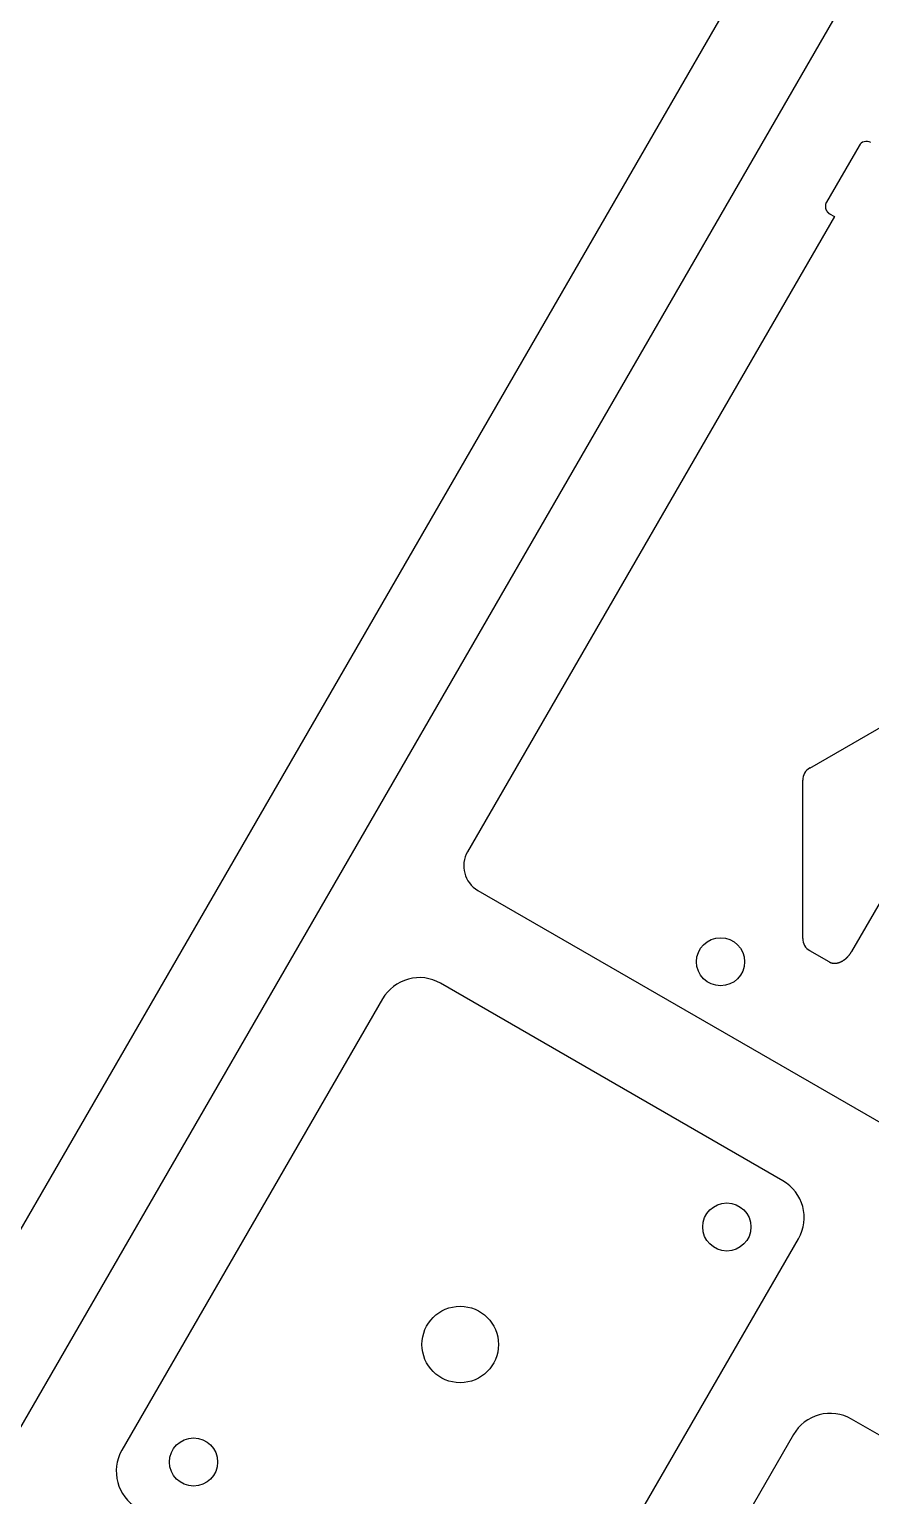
# Model space of a CAD drawing. Extents: x 442 to 745, y 5 to 355.
# Drawn here: x 623.34 to 647.79, y 185.36 to 228 of the extents above; entities that cross this region are included whole.
import ezdxf

# ---------------------------------------------------------------- set-up
doc = ezdxf.new("R2010")
doc.units = 0
doc.layers.add('VISIBLE__ANSI_', color=7, linetype='CONTINUOUS')

msp = doc.modelspace()

# ---------------------------------------------------------------- linework, layer by layer
at = {"layer": 'VISIBLE__ANSI_'}
for p, q in [((566.484, 89.313), (670.848, 270.075)), ((665.855, 267.193), (564.82, 92.195)), ((647.456, 224.618), (646.509, 222.978)), ((646.599, 222.64), (646.742, 222.558)), ((646.742, 222.558), (636.077, 204.087)), ((646.024, 206.521), (650.007, 208.821)), ((651.05, 207.785), (647.237, 201.181)), ((645.818, 201.566), (645.818, 206.165)), ((636.379, 202.962), (649.966, 195.117)), ((646.589, 200.883), (646.024, 201.209)), ((645.243, 194.515), (635.294, 200.26)), ((633.607, 199.807), (626.03, 186.685)), ((637.913, 179.349), (645.695, 192.828)), ((652.227, 184.706), (647.234, 187.588)), ((645.547, 187.136), (644.229, 184.854))]:
    msp.add_line(p, q, dxfattribs=at)
for points in [[(646.509, 222.978, 0), (646.508, 222.977, 0), (646.508, 222.976, 0), (646.507, 222.975, 0), (646.506, 222.974, 0), (646.506, 222.973, 0), (646.505, 222.972, 0), (646.505, 222.971, 0), (646.504, 222.97, 0), (646.504, 222.969, 0), (646.503, 222.968, 0), (646.503, 222.967, 0), (646.502, 222.966, 0), (646.502, 222.965, 0), (646.501, 222.964, 0), (646.501, 222.963, 0), (646.5, 222.961, 0), (646.5, 222.96, 0), (646.499, 222.959, 0), (646.499, 222.958, 0), (646.498, 222.957, 0), (646.498, 222.956, 0), (646.497, 222.955, 0), (646.497, 222.954, 0), (646.496, 222.953, 0), (646.496, 222.952, 0), (646.495, 222.951, 0), (646.495, 222.95, 0), (646.494, 222.948, 0), (646.494, 222.947, 0), (646.493, 222.946, 0), (646.493, 222.945, 0), (646.492, 222.944, 0), (646.492, 222.943, 0), (646.492, 222.942, 0), (646.491, 222.941, 0), (646.491, 222.939, 0), (646.49, 222.938, 0), (646.49, 222.937, 0), (646.49, 222.936, 0), (646.489, 222.935, 0), (646.489, 222.934, 0), (646.488, 222.933, 0), (646.488, 222.931, 0), (646.488, 222.93, 0), (646.487, 222.929, 0), (646.487, 222.928, 0), (646.487, 222.927, 0), (646.486, 222.926, 0), (646.486, 222.924, 0), (646.485, 222.923, 0), (646.485, 222.922, 0), (646.485, 222.921, 0), (646.484, 222.92, 0), (646.484, 222.919, 0), (646.484, 222.917, 0), (646.484, 222.916, 0), (646.483, 222.915, 0), (646.483, 222.914, 0), (646.483, 222.913, 0), (646.482, 222.911, 0), (646.482, 222.91, 0), (646.482, 222.909, 0), (646.482, 222.908, 0), (646.481, 222.907, 0), (646.481, 222.905, 0), (646.481, 222.904, 0), (646.48, 222.903, 0), (646.48, 222.902, 0), (646.48, 222.901, 0), (646.48, 222.899, 0), (646.48, 222.898, 0), (646.479, 222.897, 0), (646.479, 222.896, 0), (646.479, 222.895, 0), (646.479, 222.893, 0), (646.479, 222.892, 0), (646.478, 222.891, 0), (646.478, 222.89, 0), (646.478, 222.888, 0), (646.478, 222.887, 0), (646.478, 222.886, 0), (646.477, 222.885, 0), (646.477, 222.884, 0), (646.477, 222.882, 0), (646.477, 222.881, 0), (646.477, 222.88, 0), (646.477, 222.879, 0), (646.477, 222.877, 0), (646.477, 222.876, 0), (646.476, 222.875, 0), (646.476, 222.874, 0), (646.476, 222.872, 0), (646.476, 222.871, 0), (646.476, 222.87, 0), (646.476, 222.869, 0), (646.476, 222.868, 0), (646.476, 222.866, 0), (646.476, 222.865, 0), (646.476, 222.864, 0), (646.476, 222.863, 0), (646.476, 222.861, 0), (646.476, 222.86, 0), (646.476, 222.859, 0), (646.476, 222.858, 0), (646.476, 222.856, 0), (646.476, 222.855, 0), (646.476, 222.854, 0), (646.476, 222.853, 0), (646.476, 222.852, 0), (646.476, 222.85, 0), (646.476, 222.849, 0), (646.476, 222.848, 0), (646.476, 222.847, 0), (646.476, 222.845, 0), (646.476, 222.844, 0), (646.476, 222.843, 0), (646.476, 222.842, 0), (646.476, 222.84, 0), (646.476, 222.839, 0), (646.476, 222.838, 0), (646.476, 222.837, 0), (646.476, 222.836, 0), (646.477, 222.834, 0), (646.477, 222.833, 0), (646.477, 222.832, 0), (646.477, 222.831, 0), (646.477, 222.829, 0), (646.477, 222.828, 0), (646.477, 222.827, 0), (646.477, 222.826, 0), (646.477, 222.825, 0), (646.478, 222.823, 0), (646.478, 222.822, 0), (646.478, 222.821, 0), (646.478, 222.82, 0), (646.478, 222.819, 0), (646.478, 222.817, 0), (646.479, 222.816, 0), (646.479, 222.815, 0), (646.479, 222.814, 0), (646.479, 222.813, 0), (646.479, 222.812, 0), (646.48, 222.81, 0), (646.48, 222.809, 0), (646.48, 222.808, 0), (646.48, 222.807, 0), (646.481, 222.806, 0), (646.481, 222.804, 0), (646.481, 222.803, 0), (646.481, 222.802, 0), (646.481, 222.801, 0), (646.482, 222.8, 0), (646.482, 222.799, 0), (646.482, 222.798, 0), (646.483, 222.796, 0), (646.483, 222.795, 0), (646.483, 222.794, 0), (646.483, 222.793, 0), (646.484, 222.792, 0), (646.484, 222.791, 0), (646.484, 222.79, 0), (646.485, 222.788, 0), (646.485, 222.787, 0), (646.485, 222.786, 0), (646.486, 222.785, 0), (646.486, 222.784, 0), (646.486, 222.783, 0), (646.487, 222.782, 0), (646.487, 222.78, 0), (646.487, 222.779, 0), (646.488, 222.778, 0), (646.488, 222.777, 0), (646.488, 222.776, 0), (646.489, 222.775, 0), (646.489, 222.774, 0), (646.49, 222.773, 0), (646.49, 222.771, 0), (646.49, 222.77, 0), (646.491, 222.769, 0), (646.491, 222.768, 0), (646.492, 222.767, 0), (646.492, 222.766, 0), (646.493, 222.765, 0), (646.493, 222.764, 0), (646.493, 222.762, 0), (646.494, 222.761, 0), (646.494, 222.76, 0), (646.495, 222.759, 0), (646.495, 222.758, 0), (646.496, 222.757, 0), (646.496, 222.756, 0), (646.497, 222.755, 0), (646.497, 222.753, 0), (646.498, 222.752, 0), (646.498, 222.751, 0), (646.499, 222.75, 0), (646.499, 222.749, 0), (646.5, 222.748, 0), (646.5, 222.747, 0), (646.501, 222.746, 0), (646.501, 222.745, 0), (646.502, 222.743, 0), (646.503, 222.742, 0), (646.503, 222.741, 0), (646.504, 222.74, 0), (646.504, 222.739, 0), (646.505, 222.738, 0), (646.505, 222.737, 0), (646.506, 222.736, 0), (646.507, 222.735, 0), (646.507, 222.734, 0), (646.508, 222.733, 0), (646.508, 222.732, 0), (646.509, 222.73, 0), (646.51, 222.729, 0), (646.51, 222.728, 0), (646.511, 222.727, 0), (646.512, 222.726, 0), (646.512, 222.725, 0), (646.513, 222.724, 0), (646.514, 222.723, 0), (646.514, 222.722, 0), (646.515, 222.721, 0), (646.516, 222.72, 0), (646.516, 222.719, 0), (646.517, 222.718, 0), (646.518, 222.717, 0), (646.518, 222.716, 0), (646.519, 222.715, 0), (646.52, 222.714, 0), (646.52, 222.713, 0), (646.521, 222.712, 0), (646.522, 222.711, 0), (646.523, 222.71, 0), (646.523, 222.709, 0), (646.524, 222.708, 0), (646.525, 222.707, 0), (646.525, 222.706, 0), (646.526, 222.705, 0), (646.527, 222.704, 0), (646.528, 222.703, 0), (646.529, 222.702, 0), (646.529, 222.701, 0), (646.53, 222.7, 0), (646.531, 222.699, 0), (646.532, 222.698, 0), (646.532, 222.697, 0), (646.533, 222.696, 0), (646.534, 222.695, 0), (646.535, 222.694, 0), (646.536, 222.693, 0), (646.536, 222.692, 0), (646.537, 222.691, 0), (646.538, 222.69, 0), (646.539, 222.689, 0), (646.54, 222.688, 0), (646.541, 222.687, 0), (646.541, 222.687, 0), (646.542, 222.686, 0), (646.543, 222.685, 0), (646.544, 222.684, 0), (646.545, 222.683, 0), (646.546, 222.682, 0), (646.547, 222.681, 0), (646.547, 222.68, 0), (646.548, 222.679, 0), (646.549, 222.679, 0), (646.55, 222.678, 0), (646.551, 222.677, 0), (646.552, 222.676, 0), (646.553, 222.675, 0), (646.554, 222.674, 0), (646.555, 222.673, 0), (646.556, 222.673, 0), (646.556, 222.672, 0), (646.557, 222.671, 0), (646.558, 222.67, 0), (646.559, 222.669, 0), (646.56, 222.669, 0), (646.561, 222.668, 0), (646.562, 222.667, 0), (646.563, 222.666, 0), (646.564, 222.665, 0), (646.565, 222.665, 0), (646.566, 222.664, 0), (646.567, 222.663, 0), (646.568, 222.662, 0), (646.569, 222.661, 0), (646.569, 222.661, 0), (646.57, 222.66, 0), (646.571, 222.659, 0), (646.572, 222.658, 0), (646.573, 222.658, 0), (646.574, 222.657, 0), (646.575, 222.656, 0), (646.576, 222.656, 0), (646.577, 222.655, 0), (646.578, 222.654, 0), (646.579, 222.653, 0), (646.58, 222.653, 0), (646.581, 222.652, 0), (646.582, 222.651, 0), (646.583, 222.651, 0), (646.584, 222.65, 0), (646.585, 222.649, 0), (646.586, 222.649, 0), (646.587, 222.648, 0), (646.588, 222.647, 0), (646.589, 222.647, 0), (646.59, 222.646, 0), (646.591, 222.645, 0), (646.592, 222.645, 0), (646.593, 222.644, 0), (646.594, 222.643, 0), (646.595, 222.643, 0), (646.596, 222.642, 0), (646.597, 222.642, 0), (646.598, 222.641, 0), (646.599, 222.64, 0)], [(646.589, 200.883, 0), (646.594, 200.88, 0), (646.598, 200.878, 0), (646.603, 200.876, 0), (646.607, 200.873, 0), (646.612, 200.871, 0), (646.616, 200.869, 0), (646.621, 200.867, 0), (646.626, 200.865, 0), (646.631, 200.863, 0), (646.635, 200.861, 0), (646.64, 200.86, 0), (646.645, 200.858, 0), (646.65, 200.856, 0), (646.655, 200.855, 0), (646.66, 200.854, 0), (646.665, 200.852, 0), (646.67, 200.851, 0), (646.675, 200.85, 0), (646.68, 200.849, 0), (646.685, 200.848, 0), (646.69, 200.847, 0), (646.695, 200.846, 0), (646.7, 200.845, 0), (646.706, 200.845, 0), (646.711, 200.844, 0), (646.716, 200.844, 0), (646.721, 200.843, 0), (646.727, 200.843, 0), (646.732, 200.843, 0), (646.737, 200.842, 0), (646.743, 200.842, 0), (646.748, 200.842, 0), (646.754, 200.842, 0), (646.759, 200.843, 0), (646.764, 200.843, 0), (646.77, 200.843, 0), (646.775, 200.844, 0), (646.781, 200.844, 0), (646.786, 200.845, 0), (646.792, 200.845, 0), (646.797, 200.846, 0), (646.803, 200.847, 0), (646.809, 200.848, 0), (646.814, 200.849, 0), (646.82, 200.85, 0), (646.825, 200.851, 0), (646.831, 200.852, 0), (646.837, 200.853, 0), (646.842, 200.855, 0), (646.848, 200.856, 0), (646.854, 200.858, 0), (646.859, 200.859, 0), (646.865, 200.861, 0), (646.87, 200.863, 0), (646.876, 200.865, 0), (646.882, 200.867, 0), (646.887, 200.869, 0), (646.893, 200.871, 0), (646.899, 200.873, 0), (646.904, 200.875, 0), (646.91, 200.877, 0), (646.916, 200.88, 0), (646.921, 200.882, 0), (646.927, 200.885, 0), (646.933, 200.888, 0), (646.938, 200.89, 0), (646.944, 200.893, 0), (646.949, 200.896, 0), (646.955, 200.899, 0), (646.96, 200.902, 0), (646.966, 200.905, 0), (646.972, 200.908, 0), (646.977, 200.911, 0), (646.983, 200.915, 0), (646.988, 200.918, 0), (646.994, 200.921, 0), (646.999, 200.925, 0), (647.005, 200.928, 0), (647.01, 200.932, 0), (647.015, 200.936, 0), (647.021, 200.939, 0), (647.026, 200.943, 0), (647.031, 200.947, 0), (647.037, 200.951, 0), (647.042, 200.955, 0), (647.047, 200.959, 0), (647.053, 200.964, 0), (647.058, 200.968, 0), (647.063, 200.972, 0), (647.068, 200.976, 0), (647.073, 200.981, 0), (647.079, 200.985, 0), (647.084, 200.99, 0), (647.089, 200.994, 0), (647.094, 200.999, 0), (647.099, 201.004, 0), (647.104, 201.009, 0), (647.109, 201.013, 0), (647.113, 201.018, 0), (647.118, 201.023, 0), (647.123, 201.028, 0), (647.128, 201.033, 0), (647.133, 201.039, 0), (647.137, 201.044, 0), (647.142, 201.049, 0), (647.147, 201.054, 0), (647.151, 201.059, 0), (647.156, 201.065, 0), (647.16, 201.07, 0), (647.165, 201.076, 0), (647.169, 201.081, 0), (647.174, 201.087, 0), (647.178, 201.092, 0), (647.182, 201.098, 0), (647.186, 201.104, 0), (647.191, 201.109, 0), (647.195, 201.115, 0), (647.199, 201.121, 0), (647.203, 201.127, 0), (647.207, 201.133, 0), (647.211, 201.139, 0), (647.215, 201.145, 0), (647.219, 201.151, 0), (647.223, 201.157, 0), (647.226, 201.163, 0), (647.23, 201.169, 0), (647.234, 201.175, 0), (647.237, 201.181, 0)]]:
    msp.add_polyline3d(points, dxfattribs=at)
for centre, radius in [((643.43, 200.887), 0.7), ((643.613, 193.174), 0.7), ((635.863, 189.756), 1.112), ((628.113, 186.339), 0.7)]:
    msp.add_circle(centre, radius, dxfattribs=at)
for centre, radius, start, end in [((647.67, 224.495), 0.247, 60, 150), ((646.23, 206.165), 0.412, 120, 180), ((636.79, 203.675), 0.824, 150, 240), ((646.23, 201.566), 0.412, 180, 240), ((634.676, 199.19), 1.235, 60, 150), ((644.625, 193.446), 1.235, 330, 60), ((646.617, 186.518), 1.235, 60, 150), ((627.1, 186.067), 1.235, 150, 240)]:
    msp.add_arc(centre, radius, start, end, dxfattribs=at)

doc.saveas('drawing.dxf')
